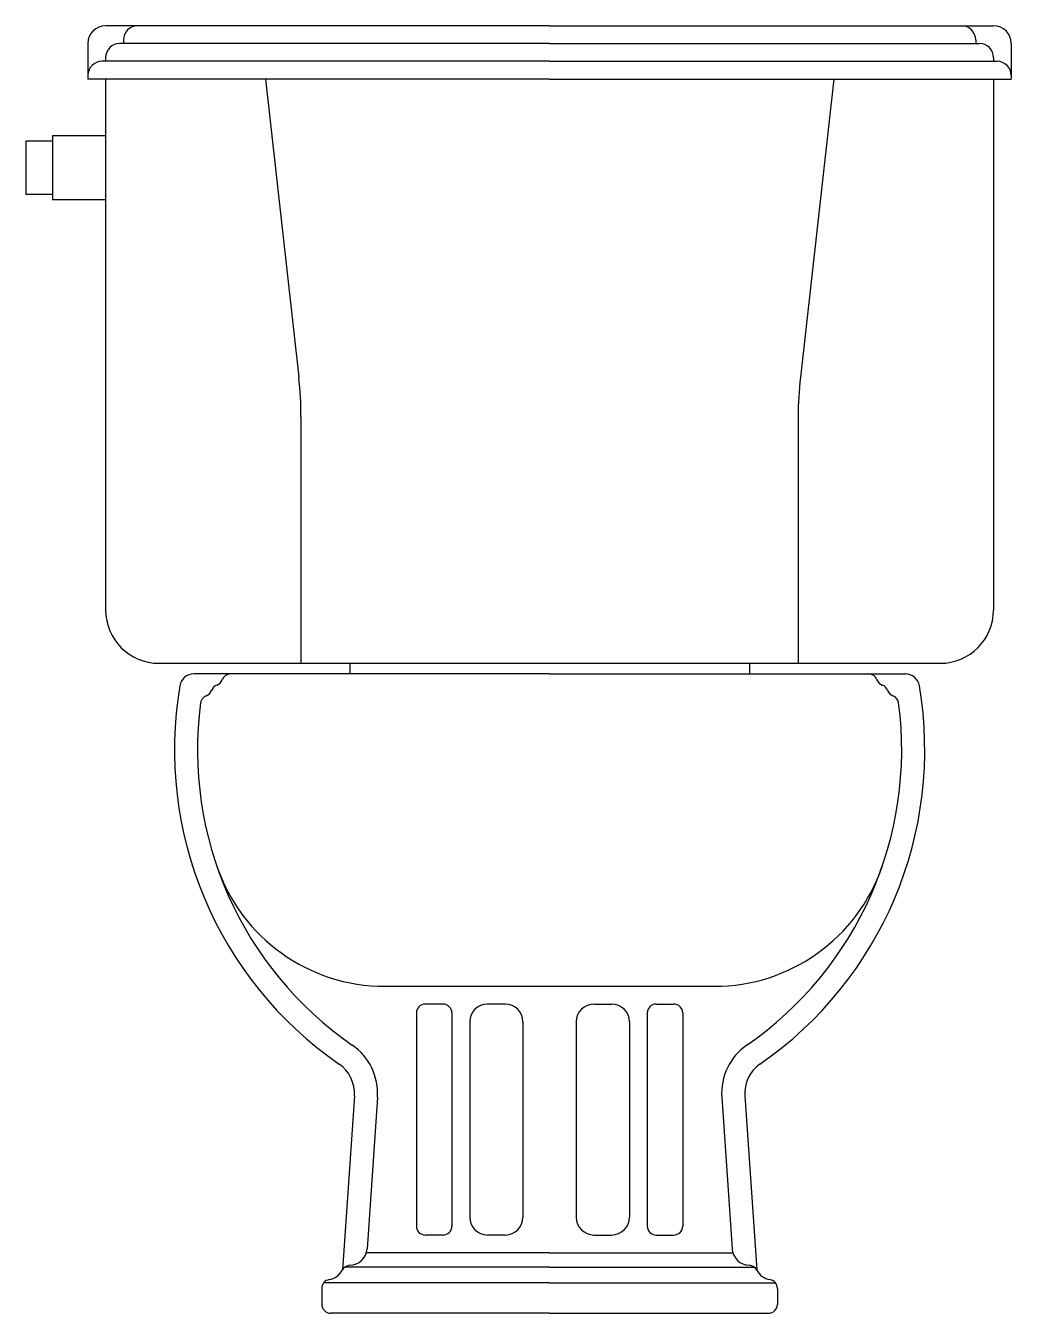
# Model space of a CAD drawing. Extents: x 1601 to 2156, y 1273 to 1998.
import ezdxf

# ---------------------------------------------------------------- set-up
doc = ezdxf.new("R2010")
doc.units = 0
doc.header["$LTSCALE"] = 50
doc.layers.add('FINA', color=6, linetype='CONTINUOUS')
doc.layers.add('GROSSA', color=3, linetype='CONTINUOUS')

msp = doc.modelspace()

# ---------------------------------------------------------------- linework, layer by layer
at = {"layer": 'FINA', "color": 0, "linetype": 'CONTINUOUS'}
for p, q in [((1736.41, 1968.4), (1755.17, 1800.47)), ((2056.41, 1968.4), (2037.65, 1800.47)), ((1756.41, 1778.26), (1756.41, 1639.4)), ((2036.41, 1778.26), (2036.41, 1639.4)), ((1803.66, 1457.49), (1989.16, 1457.49)), ((1836.41, 1447.49), (1826.41, 1447.49)), ((1871.41, 1447.49), (1861.41, 1447.49)), ((1921.41, 1447.49), (1931.41, 1447.49)), ((1956.41, 1447.49), (1966.41, 1447.49)), ((1821.41, 1442.49), (1821.41, 1322.46)), ((1841.41, 1442.49), (1841.41, 1322.46)), ((1851.41, 1437.49), (1851.41, 1327.46)), ((1881.41, 1437.49), (1881.41, 1327.46)), ((1911.41, 1437.49), (1911.41, 1327.46)), ((1941.41, 1437.49), (1941.41, 1327.46)), ((1951.41, 1442.49), (1951.41, 1322.46)), ((1971.41, 1442.49), (1971.41, 1322.46)), ((1827.95, 1317.46), (1826.41, 1317.46)), ((1836.41, 1317.46), (1827.95, 1317.46)), ((1871.41, 1317.46), (1861.41, 1317.46)), ((1921.41, 1317.46), (1931.41, 1317.46)), ((1956.41, 1317.46), (1964.87, 1317.46)), ((1964.87, 1317.46), (1966.41, 1317.46)), ((1896.41, 1307.46), (1793.19, 1307.46)), ((1896.41, 1307.46), (1999.63, 1307.46)), ((1896.41, 1299.4), (1781.12, 1299.4)), ((1896.41, 1299.4), (2011.7, 1299.4)), ((1896.41, 1290.5), (1769.19, 1290.5)), ((1896.41, 1290.5), (2023.63, 1290.5))]:
    msp.add_line(p, q, dxfattribs=at)
for centre, radius, start, end in [((1556.41, 1778.26), 200, 360, 6.37532), ((2236.41, 1778.26), 200, 173.62468, 180), ((1803.66, 1557.49), 100, 198.96017, 270), ((1989.16, 1557.49), 100, 270, 341.03983), ((1826.41, 1442.49), 5, 90, 180), ((1836.41, 1442.49), 5, 0, 90), ((1861.41, 1437.49), 10, 90, 180), ((1871.41, 1437.49), 10, 360, 90), ((1921.41, 1437.49), 10, 90, 180), ((1931.41, 1437.49), 10, 360, 90), ((1956.41, 1442.49), 5, 90, 180), ((1966.41, 1442.49), 5, 360, 90), ((1861.41, 1327.46), 10, 180, 270), ((1871.41, 1327.46), 10, 270, 0), ((1921.41, 1327.46), 10, 180, 270), ((1931.41, 1327.46), 10, 270, 0), ((1826.41, 1322.46), 5, 180, 270), ((1836.41, 1322.46), 5, 270, 0), ((1956.41, 1322.46), 5, 180, 270), ((1966.41, 1322.46), 5, 270, 360)]:
    msp.add_arc(centre, radius, start, end, dxfattribs=at)
at = {"layer": 'GROSSA', "color": 0, "linetype": 'CONTINUOUS'}
for p, q in [((1664.41, 1998.4), (1646.41, 1998.4)), ((1896.41, 1998.4), (1664.41, 1998.4)), ((1896.41, 1998.4), (2128.41, 1998.4)), ((2128.41, 1998.4), (2146.41, 1998.4)), ((1636.41, 1988.4), (1636.41, 1968.4)), ((1896.41, 1988.4), (1654.41, 1988.4)), ((1656.41, 1990.4), (1656.41, 1988.4)), ((1896.41, 1988.4), (2138.41, 1988.4)), ((2136.41, 1990.4), (2136.41, 1988.4)), ((2156.41, 1988.4), (2156.41, 1968.4)), ((1646.41, 1980.4), (1646.41, 1978.4)), ((2146.41, 1980.4), (2146.41, 1978.4)), ((1896.41, 1978.4), (1644.41, 1978.4)), ((1896.41, 1978.4), (2148.41, 1978.4)), ((1896.41, 1968.4), (1636.41, 1968.4)), ((1646.41, 1968.4), (1646.41, 1669.4)), ((1896.41, 1968.4), (2156.41, 1968.4)), ((2146.41, 1968.4), (2146.41, 1669.4)), ((1616.41, 1936.4), (1616.41, 1900.4)), ((1646.41, 1936.4), (1616.41, 1936.4)), ((1601.41, 1933.4), (1601.41, 1903.4)), ((1616.41, 1933.4), (1601.41, 1933.4)), ((1616.41, 1903.4), (1601.41, 1903.4)), ((1646.41, 1900.4), (1616.41, 1900.4)), ((1676.41, 1639.4), (2116.41, 1639.4)), ((1783.91, 1639.4), (1783.91, 1633.4)), ((2008.91, 1639.4), (2008.91, 1633.4)), ((1896.41, 1633.4), (1696.04, 1633.4)), ((1762.1, 1633.4), (1760.86, 1633.4)), ((1896.41, 1633.4), (1865.16, 1633.4)), ((1896.41, 1633.4), (1865.16, 1633.4)), ((1896.41, 1633.4), (1927.67, 1633.4)), ((1896.41, 1633.4), (2096.78, 1633.4)), ((1896.41, 1633.4), (1927.67, 1633.4)), ((2030.72, 1633.4), (2031.96, 1633.4)), ((1786.48, 1395.89), (1779.76, 1297.86)), ((1799.45, 1395), (1793.61, 1309.71)), ((1993.37, 1395), (1999.22, 1309.71)), ((2006.34, 1395.89), (2013.06, 1297.86)), ((1768.12, 1287.4), (1768.12, 1278.4)), ((2024.71, 1287.4), (2024.71, 1278.4)), ((1896.41, 1273.4), (1773.12, 1273.4)), ((1896.41, 1273.4), (1862.68, 1273.4)), ((1896.41, 1273.4), (1862.68, 1273.4)), ((1896.41, 1273.4), (1930.14, 1273.4)), ((1896.41, 1273.4), (2019.71, 1273.4)), ((1896.41, 1273.4), (1930.14, 1273.4))]:
    msp.add_line(p, q, dxfattribs=at)
for centre, radius, start, end in [((1646.41, 1988.4), 10, 90, 180), ((1664.41, 1990.4), 8, 90, 180), ((2128.41, 1990.4), 8, 360, 90), ((2146.41, 1988.4), 10, 360, 90), ((1654.41, 1980.4), 8, 90, 180), ((2138.41, 1980.4), 8, 360, 90), ((1644.41, 1970.4), 8, 90, 180), ((2148.41, 1970.4), 8, 0, 90), ((1676.41, 1669.4), 30, 180, 270), ((2116.41, 1669.4), 30, 270, 360), ((1696.04, 1625.4), 8, 90, 170.35853), ((1716.72, 1628.4), 5, 90, 160.10409), ((2076.1, 1628.4), 5, 19.89591, 90), ((2096.78, 1625.4), 8, 9.64147, 90), ((1900.31, 1590.7), 215.19, 170.35853, 235.33388), ((1701.32, 1625.8), 5, 289.89591, 340.10409), ((1710.72, 1622.4), 5, 109.89591, 160.10409), ((1707.32, 1631.8), 5, 289.89591, 340.10409), ((1892.51, 1590.7), 215.19, 304.66612, 9.64147), ((2085.5, 1631.8), 5, 199.89591, 250.10409), ((2082.1, 1622.4), 5, 19.89591, 70.10409), ((2091.5, 1625.8), 5, 199.89591, 250.10409), ((1900.31, 1590.7), 202.19, 172.50314, 235.33388), ((1704.8, 1616.39), 5, 109.89591, 174.31417), ((1892.51, 1590.7), 202.19, 304.66612, 7.49686), ((2088.02, 1616.39), 5, 5.68583, 70.10409), ((1766.53, 1397.26), 33, 356.07729, 55.33388), ((2026.29, 1397.26), 33, 124.66612, 183.92271), ((1766.53, 1397.26), 20, 356.07729, 55.33388), ((2026.29, 1397.26), 20, 124.66612, 183.92271), ((1783.63, 1310.39), 10, 271.86008, 356.07729), ((2009.19, 1310.39), 10, 183.92271, 268.13992), ((1784.12, 1295.4), 5, 91.86008, 152.98827), ((2008.71, 1295.4), 5, 27.01173, 88.13992), ((1773.12, 1287.4), 5, 99.06647, 180), ((1770.75, 1302.21), 10, 279.06647, 332.98827), ((2022.07, 1302.21), 10, 207.01173, 260.93353), ((2019.71, 1287.4), 5, 0, 80.93353), ((1773.12, 1278.4), 5, 180, 270), ((2019.71, 1278.4), 5, 270, 0)]:
    msp.add_arc(centre, radius, start, end, dxfattribs=at)

doc.saveas('drawing.dxf')
